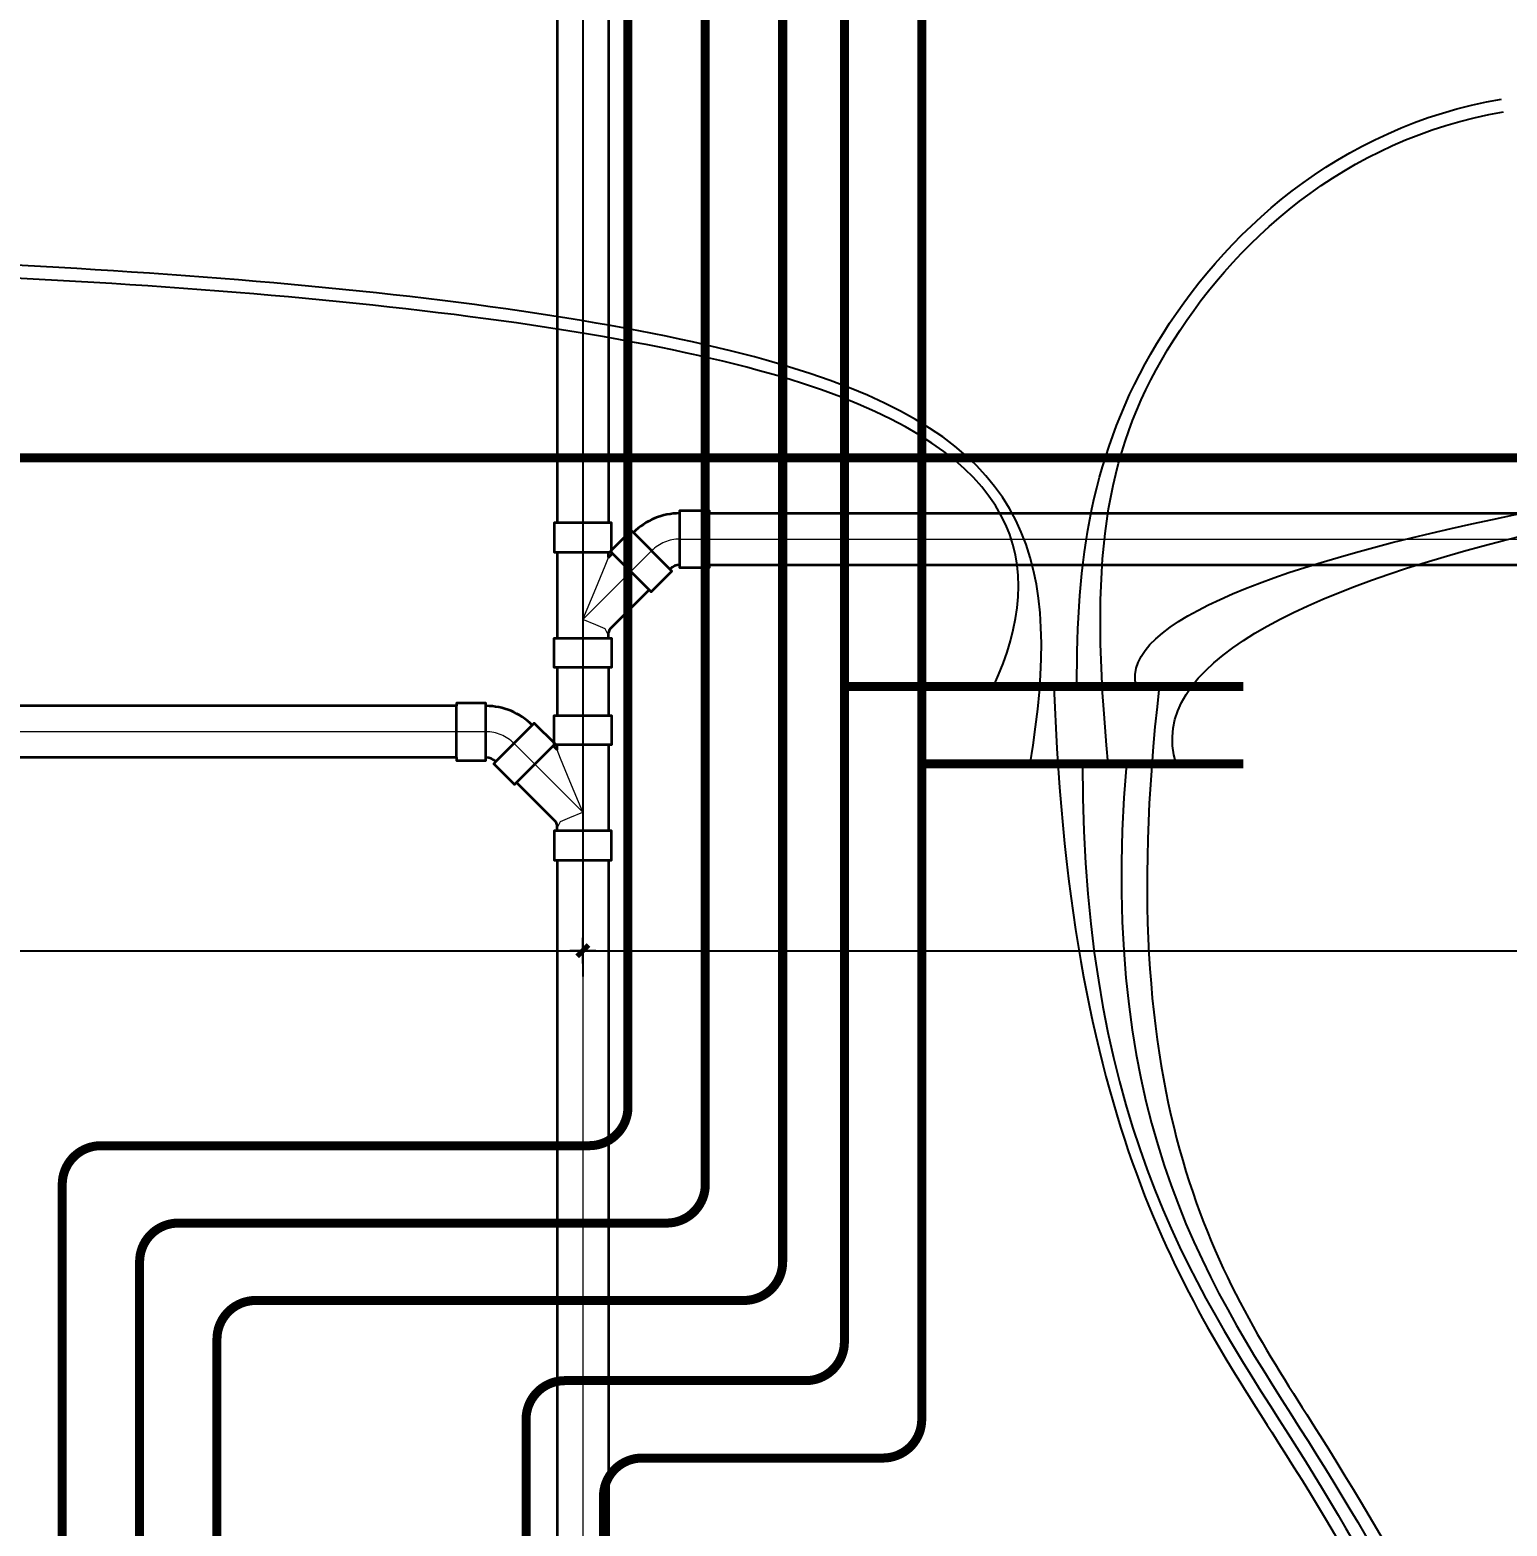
# Model space of a CAD drawing. Header units: metres. Extents: x -101133.8 to -101066.7, y -24899.3 to -24824.7.
# Drawn here: x -101107.508 to -101104.644, y -24835.896 to -24832.996 of the extents above; entities that cross this region are included whole.
import ezdxf

# ---------------------------------------------------------------- set-up
doc = ezdxf.new("R2010")
doc.units = ezdxf.units.M
doc.header["$LTSCALE"] = 0.2
doc.header["$PDSIZE"] = -5
doc.linetypes.add('AXES', pattern=[50.8, 31.75, -6.35, 6.35, -6.35])
for name, color, linetype in [('CMT-CONDENSATS', 6, 'AXES'), ('CMT-COTATION DIVERS', 1, 'Continuous'), ('CMT-PLB-EC-U', 1, 'Continuous'), ('CMT-PLB-EF-U', 140, 'Continuous'), ('CMT-PLB-EV-SOUS DALLAGE', 1, 'Continuous'), ('CMT-PLB-REC-U', 30, 'Continuous'), ('CMT-VRV1', 5, 'Continuous')]:
    doc.layers.add(name, color=color, linetype=linetype)
doc.styles.get("Standard").update_dxf_attribs({"font": 'arial.ttf'})
doc.dimstyles.get("Standard").update_dxf_attribs({"dimtxt": 0.18, "dimasz": 0.18, "dimexe": 0.18, "dimexo": 0.0625, "dimgap": 0.09, "dimtad": 0, "dimtih": 1, "dimtoh": 1, "dimdec": 4, "dimzin": 0, "dimdsep": 46, "dimtxsty": 'Standard', "dimcen": 0.09, "dimadec": 0, "dimazin": 0, "dimtfac": 1, "dimtdec": 4, "dimtofl": 0, "dimtmove": 0, "dimatfit": 3, "dimfxl": 1, "dimtolj": 1, "dimtzin": 0, "dimarcsym": 0})

# ---------------------------------------------------------------- blocks, each defined once
blk = doc.blocks.new('COT-45')
at = {"color": 0}
for p, q in [((-1, 0), (1, 0)), ((0, -1), (0, 1))]:
    blk.add_line(p, q, dxfattribs=at)
at = {"color": 0, "const_width": 0.4}
blk.add_lwpolyline([(-0.44, -0.44), (0.44, 0.44)], dxfattribs=at)
blk = doc.blocks.new('*D86')
at = {"layer": 'CMT-COTATION DIVERS', "color": 0, "lineweight": -2}
for p, q in [((-101106.4359, -24831.6968), (-101106.4359, -24834.8308)), ((-101108.8437, -24834.0195), (-101108.8437, -24834.8308)), ((-101108.8187, -24834.7808), (-101106.4609, -24834.7808))]:
    blk.add_line(p, q, dxfattribs=at)
at = {"layer": 'Defpoints', "color": 0, "lineweight": 15}
for p in [(-101106.4359, -24831.6668), (-101108.8437, -24833.9895), (-101106.4359, -24834.7808)]:
    blk.add_point(p, dxfattribs=at)
at = {"layer": 'CMT-COTATION DIVERS', "color": 0, "lineweight": -2, "xscale": 0.025, "yscale": 0.025, "zscale": 0.025, "rotation": 180}
blk.add_blockref('COT-45', (-101108.8437, -24834.7808), dxfattribs=at)
at = {"layer": 'CMT-COTATION DIVERS', "color": 0, "lineweight": -2, "xscale": 0.025, "yscale": 0.025, "zscale": 0.025}
blk.add_blockref('COT-45', (-101106.4359, -24834.7808), dxfattribs=at)
at = {"layer": 'CMT-COTATION DIVERS', "color": 0, "lineweight": 15, "insert": (-101107.6398, -24834.7056), "char_height": 0.075, "attachment_point": 5}
blk.add_mtext('\\A1;241', dxfattribs=at)
blk = doc.blocks.new('*D87')
at = {"layer": 'CMT-COTATION DIVERS', "color": 0, "lineweight": -2}
for p, q in [((-101106.4359, -24831.6968), (-101106.4359, -24834.8308)), ((-101102.4691, -24834.013), (-101102.4691, -24834.8308)), ((-101106.4109, -24834.7808), (-101102.4941, -24834.7808))]:
    blk.add_line(p, q, dxfattribs=at)
at = {"layer": 'Defpoints', "color": 0, "lineweight": 15}
for p in [(-101106.4359, -24831.6668), (-101102.4691, -24833.983), (-101102.4691, -24834.7808)]:
    blk.add_point(p, dxfattribs=at)
at = {"layer": 'CMT-COTATION DIVERS', "color": 0, "lineweight": -2, "xscale": 0.025, "yscale": 0.025, "zscale": 0.025, "rotation": 180}
blk.add_blockref('COT-45', (-101106.4359, -24834.7808), dxfattribs=at)
at = {"layer": 'CMT-COTATION DIVERS', "color": 0, "lineweight": -2, "xscale": 0.025, "yscale": 0.025, "zscale": 0.025}
blk.add_blockref('COT-45', (-101102.4691, -24834.7808), dxfattribs=at)
at = {"layer": 'CMT-COTATION DIVERS', "color": 0, "lineweight": 15, "insert": (-101104.4525, -24834.705), "char_height": 0.075, "attachment_point": 5}
blk.add_mtext('\\A1;397', dxfattribs=at)

msp = doc.modelspace()

# ---------------------------------------------------------------- linework, layer by layer
at = {"layer": 'CMT-CONDENSATS', "const_width": 0.0175}
msp.add_lwpolyline([(-101107.9816, -24833.8256), (-101104.6128, -24833.8256)], dxfattribs=at)
at = {"layer": 'CMT-PLB-EC-U', "const_width": 0.0175}
for points in [[(-101106.1984, -24835.2337), (-101106.1984, -24832.7285)], [(-101107.2204, -24835.3087), (-101106.2734, -24835.3087)], [(-101107.2954, -24847.1225), (-101107.2954, -24835.3837)]]:
    msp.add_lwpolyline(points, dxfattribs=at)
for points in [[(-101106.2734, -24835.3087, 0.414214), (-101106.1984, -24835.2337)], [(-101107.2954, -24835.3837, -0.414214), (-101107.2204, -24835.3087)]]:
    msp.add_lwpolyline(points, format="xyb", dxfattribs=at)
at = {"layer": 'CMT-PLB-EF-U', "const_width": 0.0175}
for points in [[(-101106.0484, -24835.3837), (-101106.0484, -24832.5785)], [(-101107.0704, -24835.4587), (-101106.1234, -24835.4587)], [(-101107.1454, -24846.9725), (-101107.1454, -24835.5337)]]:
    msp.add_lwpolyline(points, dxfattribs=at)
for points in [[(-101106.1234, -24835.4587, 0.414214), (-101106.0484, -24835.3837)], [(-101107.1454, -24835.5337, -0.414214), (-101107.0704, -24835.4587)]]:
    msp.add_lwpolyline(points, format="xyb", dxfattribs=at)
at = {"layer": 'CMT-PLB-EV-SOUS DALLAGE', "lineweight": 35}
for p, q in [((-101106.4859, -24831.7592), (-101106.4859, -24833.9513)), ((-101106.3859, -24831.7592), (-101106.3859, -24833.9513)), ((-101106.3859, -24833.9513), (-101106.4859, -24833.9513)), ((-101106.248, -24834.033), (-101106.248, -24833.933)), ((-101106.191, -24833.933), (-101102.6434, -24833.933)), ((-101106.191, -24834.033), (-101106.191, -24833.933)), ((-101106.2671, -24834.041), (-101106.3378, -24833.9702)), ((-101106.2671, -24834.041), (-101106.3378, -24833.9702)), ((-101106.4859, -24834.0083), (-101106.3859, -24834.0083)), ((-101106.4859, -24834.0083), (-101106.4859, -24834.1748)), ((-101106.3859, -24834.0183), (-101106.3859, -24834.0083)), ((-101106.3859, -24834.0183), (-101106.3781, -24834.0106)), ((-101106.3781, -24834.0106), (-101106.3781, -24834.0106)), ((-101106.3781, -24834.0106), (-101106.3074, -24834.0813)), ((-101106.3074, -24834.0813), (-101106.3781, -24834.0106)), ((-101106.2671, -24834.041), (-101106.2671, -24834.041)), ((-101106.191, -24834.033), (-101102.6434, -24834.033)), ((-101106.383, -24834.1568), (-101106.3074, -24834.0813)), ((-101106.4859, -24834.1748), (-101106.3859, -24834.1748)), ((-101106.3859, -24834.1748), (-101106.3859, -24834.1639)), ((-101106.3859, -24834.2318), (-101106.4859, -24834.2318)), ((-101106.4859, -24834.2318), (-101106.4859, -24834.3247)), ((-101106.3859, -24834.2318), (-101106.3859, -24834.3247)), ((-101106.6808, -24834.3064), (-101108.3879, -24834.3064)), ((-101106.6808, -24834.4064), (-101106.6808, -24834.3064)), ((-101106.6238, -24834.4064), (-101106.6238, -24834.3064)), ((-101106.4859, -24834.3247), (-101106.3859, -24834.3247)), ((-101106.534, -24834.3436), (-101106.6047, -24834.4143)), ((-101106.6047, -24834.4143), (-101106.534, -24834.3436)), ((-101106.534, -24834.3436), (-101106.534, -24834.3436)), ((-101106.5644, -24834.4546), (-101106.4937, -24834.3839)), ((-101106.5644, -24834.4546), (-101106.4937, -24834.3839)), ((-101106.4859, -24834.3917), (-101106.4937, -24834.3839)), ((-101106.4859, -24834.3917), (-101106.4859, -24834.3817)), ((-101106.3859, -24834.3817), (-101106.4859, -24834.3817)), ((-101106.3859, -24834.3817), (-101106.3859, -24834.5481)), ((-101106.6808, -24834.4064), (-101108.3879, -24834.4064)), ((-101106.5644, -24834.4546), (-101106.5644, -24834.4546)), ((-101106.4888, -24834.5302), (-101106.5644, -24834.4546)), ((-101106.4859, -24834.5481), (-101106.4859, -24834.5372)), ((-101106.3859, -24834.5481), (-101106.4859, -24834.5481)), ((-101106.4859, -24834.6051), (-101106.4859, -24836.1112)), ((-101106.4859, -24834.6051), (-101106.3859, -24834.6051)), ((-101106.3859, -24834.6051), (-101106.3859, -24836.1112))]:
    msp.add_line(p, q, dxfattribs=at)
at = {"layer": 'CMT-PLB-EV-SOUS DALLAGE', "color": 8, "linetype": 'AXES', "lineweight": 20}
for p, q in [((-101106.4359, -24831.7592), (-101106.4359, -24833.9513)), ((-101106.4359, -24833.9513), (-101106.4359, -24834.2318)), ((-101106.248, -24833.983), (-101106.191, -24833.983)), ((-101106.191, -24833.983), (-101102.6434, -24833.983)), ((-101106.4359, -24834.139), (-101106.3025, -24834.0056)), ((-101106.3025, -24834.0056), (-101106.3428, -24834.0459)), ((-101106.3025, -24834.0056), (-101106.3428, -24834.0459)), ((-101106.4359, -24834.2318), (-101106.4359, -24834.3247)), ((-101106.4359, -24834.3247), (-101106.4359, -24834.6051)), ((-101106.6808, -24834.3564), (-101108.3879, -24834.3564)), ((-101106.6238, -24834.3564), (-101106.6808, -24834.3564)), ((-101106.5693, -24834.379), (-101106.529, -24834.4193)), ((-101106.4359, -24834.5124), (-101106.5693, -24834.379)), ((-101106.5693, -24834.379), (-101106.529, -24834.4193)), ((-101106.4359, -24834.6051), (-101106.4359, -24836.1112))]:
    msp.add_line(p, q, dxfattribs=at)
at = {"layer": 'CMT-PLB-EV-SOUS DALLAGE', "lineweight": 35}
for points in [[(-101106.248, -24833.933), (-101106.248, -24833.9273), (-101106.191, -24833.9273), (-101106.191, -24833.933)], [(-101106.4859, -24833.9513), (-101106.4916, -24833.9513), (-101106.4916, -24834.0083), (-101106.4859, -24834.0083)], [(-101106.3859, -24834.0083), (-101106.3802, -24834.0083), (-101106.3802, -24833.9513), (-101106.3859, -24833.9513)], [(-101106.3378, -24833.9702), (-101106.3419, -24833.9662), (-101106.3822, -24834.0065), (-101106.3781, -24834.0106)], [(-101106.3378, -24833.9702), (-101106.3419, -24833.9662), (-101106.3822, -24834.0065), (-101106.3781, -24834.0106)], [(-101106.3074, -24834.0813), (-101106.3034, -24834.0853), (-101106.2631, -24834.045), (-101106.2671, -24834.041)], [(-101106.3074, -24834.0813), (-101106.3034, -24834.0853), (-101106.2631, -24834.045), (-101106.2671, -24834.041)], [(-101106.191, -24834.033), (-101106.191, -24834.0387), (-101106.248, -24834.0387), (-101106.248, -24834.033)], [(-101106.4859, -24834.2318), (-101106.4916, -24834.2318), (-101106.4916, -24834.1748), (-101106.4859, -24834.1748)], [(-101106.3859, -24834.1748), (-101106.3802, -24834.1748), (-101106.3802, -24834.2318), (-101106.3859, -24834.2318)], [(-101106.6238, -24834.3064), (-101106.6238, -24834.3007), (-101106.6808, -24834.3007), (-101106.6808, -24834.3064)], [(-101106.4859, -24834.3817), (-101106.4916, -24834.3817), (-101106.4916, -24834.3247), (-101106.4859, -24834.3247)], [(-101106.3859, -24834.3247), (-101106.3802, -24834.3247), (-101106.3802, -24834.3817), (-101106.3859, -24834.3817)], [(-101106.4937, -24834.3839), (-101106.4897, -24834.3799), (-101106.53, -24834.3396), (-101106.534, -24834.3436)], [(-101106.534, -24834.3436), (-101106.53, -24834.3396), (-101106.4897, -24834.3799), (-101106.4937, -24834.3839)], [(-101106.6808, -24834.4064), (-101106.6808, -24834.4121), (-101106.6238, -24834.4121), (-101106.6238, -24834.4064)], [(-101106.6047, -24834.4143), (-101106.6087, -24834.4183), (-101106.5684, -24834.4586), (-101106.5644, -24834.4546)], [(-101106.5644, -24834.4546), (-101106.5684, -24834.4586), (-101106.6087, -24834.4183), (-101106.6047, -24834.4143)], [(-101106.4859, -24834.5481), (-101106.4916, -24834.5481), (-101106.4916, -24834.6051), (-101106.4859, -24834.6051)], [(-101106.3859, -24834.6051), (-101106.3802, -24834.6051), (-101106.3802, -24834.5481), (-101106.3859, -24834.5481)]]:
    msp.add_lwpolyline(points, dxfattribs=at)
at = {"layer": 'CMT-PLB-EV-SOUS DALLAGE', "color": 8, "linetype": 'Continuous', "lineweight": 20}
msp.add_lwpolyline([(-101106.3859, -24834.1698), (-101106.3926, -24834.157), (-101106.4109, -24834.1494), (-101106.4359, -24834.139), (-101106.4109, -24834.0787), (-101106.3926, -24834.0345), (-101106.3859, -24834.0183)], dxfattribs=at)
at = {"layer": 'CMT-PLB-EV-SOUS DALLAGE', "color": 8, "linetype": 'Continuous', "lineweight": 20, "extrusion": (0, 0, -1)}
msp.add_lwpolyline([(101106.4859, -24834.5431), (101106.4792, -24834.5303), (101106.4609, -24834.5228), (101106.4359, -24834.5124), (101106.4609, -24834.452), (101106.4792, -24834.4079), (101106.4859, -24834.3917)], dxfattribs=at)
at = {"layer": 'CMT-PLB-EV-SOUS DALLAGE', "lineweight": 35}
for centre, radius, start, end in [((-101106.248, -24834.06), 0.127, 90, 135), ((-101106.248, -24834.06), 0.027, 90, 135), ((-101106.3759, -24834.1639), 0.01, 135, 180), ((-101106.6238, -24834.4334), 0.127, 45, 90), ((-101106.6238, -24834.4334), 0.027, 45, 90), ((-101106.4959, -24834.5372), 0.01, 0, 45)]:
    msp.add_arc(centre, radius, start, end, dxfattribs=at)
at = {"layer": 'CMT-PLB-EV-SOUS DALLAGE', "color": 8, "linetype": 'AXES', "lineweight": 20}
for centre, start, end in [((-101106.248, -24834.06), 90, 135), ((-101106.6238, -24834.4334), 45, 90)]:
    msp.add_arc(centre, 0.077, start, end, dxfattribs=at)
at = {"layer": 'CMT-PLB-REC-U', "const_width": 0.0175}
for points in [[(-101106.3484, -24835.0837), (-101106.3484, -24832.8785)], [(-101107.3704, -24835.1587), (-101106.4234, -24835.1587)], [(-101107.4454, -24835.2337), (-101107.4454, -24847.2725)]]:
    msp.add_lwpolyline(points, dxfattribs=at)
for points in [[(-101106.4234, -24835.1587, 0.414214), (-101106.3484, -24835.0837)], [(-101107.3704, -24835.1587, 0.414214), (-101107.4454, -24835.2337)]]:
    msp.add_lwpolyline(points, format="xyb", dxfattribs=at)
at = {"layer": 'CMT-VRV1', "const_width": 0.0175}
for points in [[(-101105.9287, -24830.9761), (-101105.9287, -24835.5391)], [(-101105.7787, -24835.6891), (-101105.7787, -24831.0561)], [(-101105.1554, -24834.2686), (-101105.9287, -24834.2686)], [(-101105.1554, -24834.4186), (-101105.7787, -24834.4186)], [(-101106.0037, -24835.6141), (-101106.471, -24835.6141)], [(-101106.546, -24851.9039), (-101106.546, -24835.6891)], [(-101105.8537, -24835.7641), (-101106.321, -24835.7641)], [(-101106.396, -24852.0539), (-101106.396, -24835.8391)]]:
    msp.add_lwpolyline(points, dxfattribs=at)
for points in [[(-101105.9287, -24835.5391, -0.414214), (-101106.0037, -24835.6141)], [(-101106.471, -24835.6141, 0.414214), (-101106.546, -24835.6891)], [(-101105.7787, -24835.6891, -0.414214), (-101105.8537, -24835.7641)], [(-101106.321, -24835.7641, 0.414214), (-101106.396, -24835.8391)]]:
    msp.add_lwpolyline(points, format="xyb", dxfattribs=at)
at = {"layer": 'CMT-VRV1', "linetype": 'Continuous'}
for points in [[(-101105.4777, -24834.2686), (-101105.4795, -24834.0263), (-101105.4202, -24833.6027), (-101104.9719, -24833.1838), (-101104.6544, -24833.13)], [(-101105.417, -24834.4186), (-101105.4545, -24834.0281), (-101105.3966, -24833.6149), (-101104.9604, -24833.2071), (-101104.6503, -24833.1546)], [(-101105.6398, -24834.2686), (-101105.5295, -24834.0289), (-101105.6441, -24833.6071), (-101107.2303, -24833.4799), (-101107.9881, -24833.4597)], [(-101105.5683, -24834.4186), (-101105.5045, -24834.0255), (-101105.6245, -24833.5836), (-101107.229, -24833.4549), (-101107.9874, -24833.4347)], [(-101105.3625, -24834.2686), (-101105.4295, -24834.0165), (-101104.0819, -24833.8062), (-101103.1457, -24833.7524)], [(-101105.2853, -24834.4186), (-101105.4045, -24834.0379), (-101104.0793, -24833.8311), (-101103.1443, -24833.7774)], [(-101105.5223, -24834.2686), (-101105.492, -24835.1475), (-101105.0172, -24835.7907), (-101104.6479, -24836.5369), (-101104.6789, -24836.9155), (-101104.7601, -24837.127), (-101104.6489, -24837.3215)], [(-101105.3181, -24834.2686), (-101105.417, -24835.1228), (-101104.9529, -24835.7515), (-101104.5803, -24836.5044), (-101103.9153, -24837.0772), (-101103.411, -24837.3226), (-101103.1157, -24837.3451)], [(-101105.467, -24834.4186), (-101105.467, -24835.1392), (-101104.9958, -24835.7776), (-101104.6224, -24836.532), (-101104.6542, -24836.9211), (-101104.7325, -24837.1248), (-101104.6272, -24837.3091)], [(-101105.3819, -24834.4186), (-101105.442, -24835.131), (-101104.9743, -24835.7646), (-101104.6005, -24836.5201), (-101103.9291, -24837.0982), (-101103.4176, -24837.3472), (-101103.1176, -24837.3701)]]:
    msp.add_open_spline(points, degree=3, dxfattribs=at)

# ---------------------------------------------------------------- dimensions: what is measured, and where the dimension line sits
at = {"layer": 'CMT-COTATION DIVERS', "lineweight": 15}
for base, p1, p2, picture, middle in [((-101106.4359, -24834.7808), (-101108.8437, -24833.9895), (-101106.4359, -24831.6668), '*D86', (-101107.6398, -24834.7056)), ((-101102.4691, -24834.7808), (-101106.4359, -24831.6668), (-101102.4691, -24833.983), '*D87', (-101104.4525, -24834.705))]:
    dim = msp.add_linear_dim(base=base, p1=p1, p2=p2, dimstyle='Standard', override={"dimscale": 0.05, "dimtxt": 1.5, "dimasz": 0.5, "dimexe": 1, "dimexo": 0.6, "dimgap": 0.75, "dimtad": 1, "dimtih": 0, "dimtoh": 0, "dimdec": 0, "dimlfac": 100, "dimblk": 'COT-45', "dimcen": 0, "dimadec": 2, "dimazin": 2, "dimtdec": 2, "dimtix": 1, "dimtmove": 1, "dimfrac": 1}, dxfattribs=at)
    dim.commit()
    dim.dimension.update_dxf_attribs({"geometry": picture, "text_midpoint": middle})

doc.saveas('drawing.dxf')
